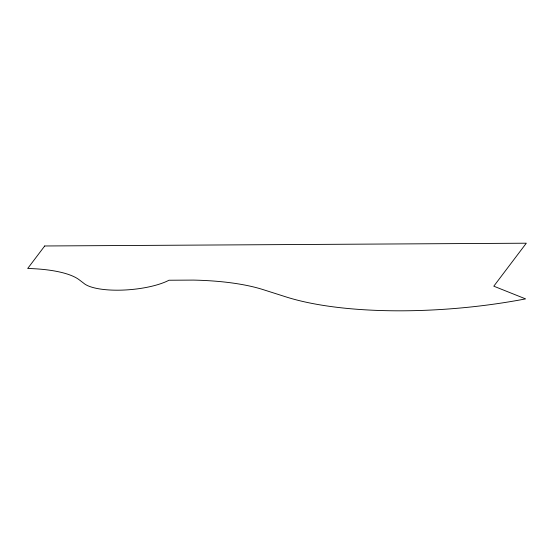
<?xml version="1.0" encoding="UTF-8"?>
<svg xmlns="http://www.w3.org/2000/svg" width="554" height="554" viewBox="0 0 554 554"><rect width="100%" height="100%" fill="white"/><g stroke="black" fill="none" stroke-linecap="round" stroke-linejoin="round"><path stroke-width="0.83" d="M44.715 245.976L27.7 268.475A84.346 25.366 -5 0 1 79.194 279.784L83.654 283.17A48.108 14.466 -5 0 0 122.337 290.109A48.108 14.466 -5 0 0 168.991 280.234L193.45 280.095A145.377 43.718 -5 0 1 263.157 289.631L285.996 296.902A210.098 63.177 -5 0 0 525.587 298.89L493.794 286.189L526.3 243.206L44.715 245.976"/></g></svg>
